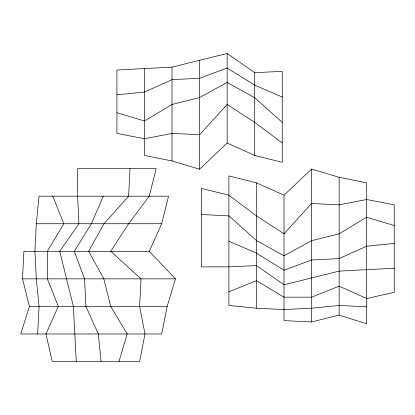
<?xml version="1.0" encoding="UTF-8"?>
<svg xmlns="http://www.w3.org/2000/svg" width="415" height="415" viewBox="0 0 415 415"><rect width="100%" height="100%" fill="white"/><g stroke="black" fill="none" stroke-linecap="round" stroke-linejoin="round"><path stroke-width="0.62" d="M22.519 278.854L23.899 251.298L149.281 251.298L175.462 278.854L167.193 306.41L161.684 333.971L20.75 333.971L29.408 306.41L22.519 278.854L175.462 278.854M149.281 251.298L161.684 223.742L168.573 196.186L39.052 196.186L36.297 223.742L34.922 251.298L36.297 278.854L39.052 306.41L37.677 333.971M129.994 168.625L128.614 196.186L103.999 223.742L88.654 251.298L103.812 278.854L110.701 306.41L127.239 333.971L118.97 361.527M103.283 196.186L91.414 223.742L74.28 251.298L84.525 278.854L85.9 306.41L98.303 333.971L101.058 361.527M144.472 68.631L144.472 155.433L172.028 160.947L199.584 169.211L227.145 143.035L227.145 53.473L172.028 67.137L116.916 70.005L116.916 133.391L144.472 138.755L172.028 133.391L199.584 134.766L227.145 104.456L254.701 122.368L282.257 142.978M284.021 195.216L311.577 169.04L339.138 177.309L366.694 182.818L366.694 323.752L339.138 315.094L311.577 321.983L284.021 320.603L284.021 195.216L256.465 182.818L228.909 175.929L228.909 305.445L256.465 308.205L284.021 309.58L311.577 308.205L339.138 305.445L366.694 306.825M228.909 291.787L256.465 280.644L284.021 297.182L311.577 297.182L339.138 286.158L366.694 298.556L394.25 292.274L394.25 204.865L366.694 199.496L339.138 204.865L311.577 203.485L284.021 233.801L256.465 215.888L228.909 195.273L201.348 188.327L201.348 266.866L228.909 266.866L256.465 265.605L284.021 284.778L339.138 271.114L394.25 268.246M116.916 94.807L144.472 92.052L172.028 79.654L199.584 78.274L227.145 68.029L254.701 85.163L282.257 97.032M394.25 243.444L366.694 246.199L339.138 258.602L311.577 259.977L284.021 270.222L256.465 253.088L228.909 241.219M227.145 53.473L254.701 72.646L282.257 71.385L282.257 162.322L254.701 155.433L227.145 143.035M36.297 223.742L161.684 223.742M29.408 306.41L167.193 306.41M201.348 214.508L228.909 215.888L256.465 240.503L284.021 255.842L311.577 240.69L339.138 233.801L366.694 217.263L394.25 225.532M116.916 112.719L144.472 120.988L172.028 104.456L199.584 97.567L227.145 82.409L254.701 97.748L282.257 122.368M52.715 196.186L63.853 223.742L47.32 251.298L47.32 278.854L58.344 306.41L45.946 333.971L52.228 361.527L139.637 361.527L145.006 333.971L139.637 306.41L141.017 278.854L110.701 251.298L128.614 223.742L149.224 196.186L156.17 168.625L77.636 168.625L77.636 196.186L78.897 223.742L59.724 251.298L73.382 306.41L76.256 361.527M339.138 177.309L339.138 315.094M311.577 169.04L311.577 321.983M256.465 182.818L256.465 308.205M254.701 72.646L254.701 155.433M199.584 60.362L199.584 169.211M172.028 67.137L172.028 160.947"/></g></svg>
